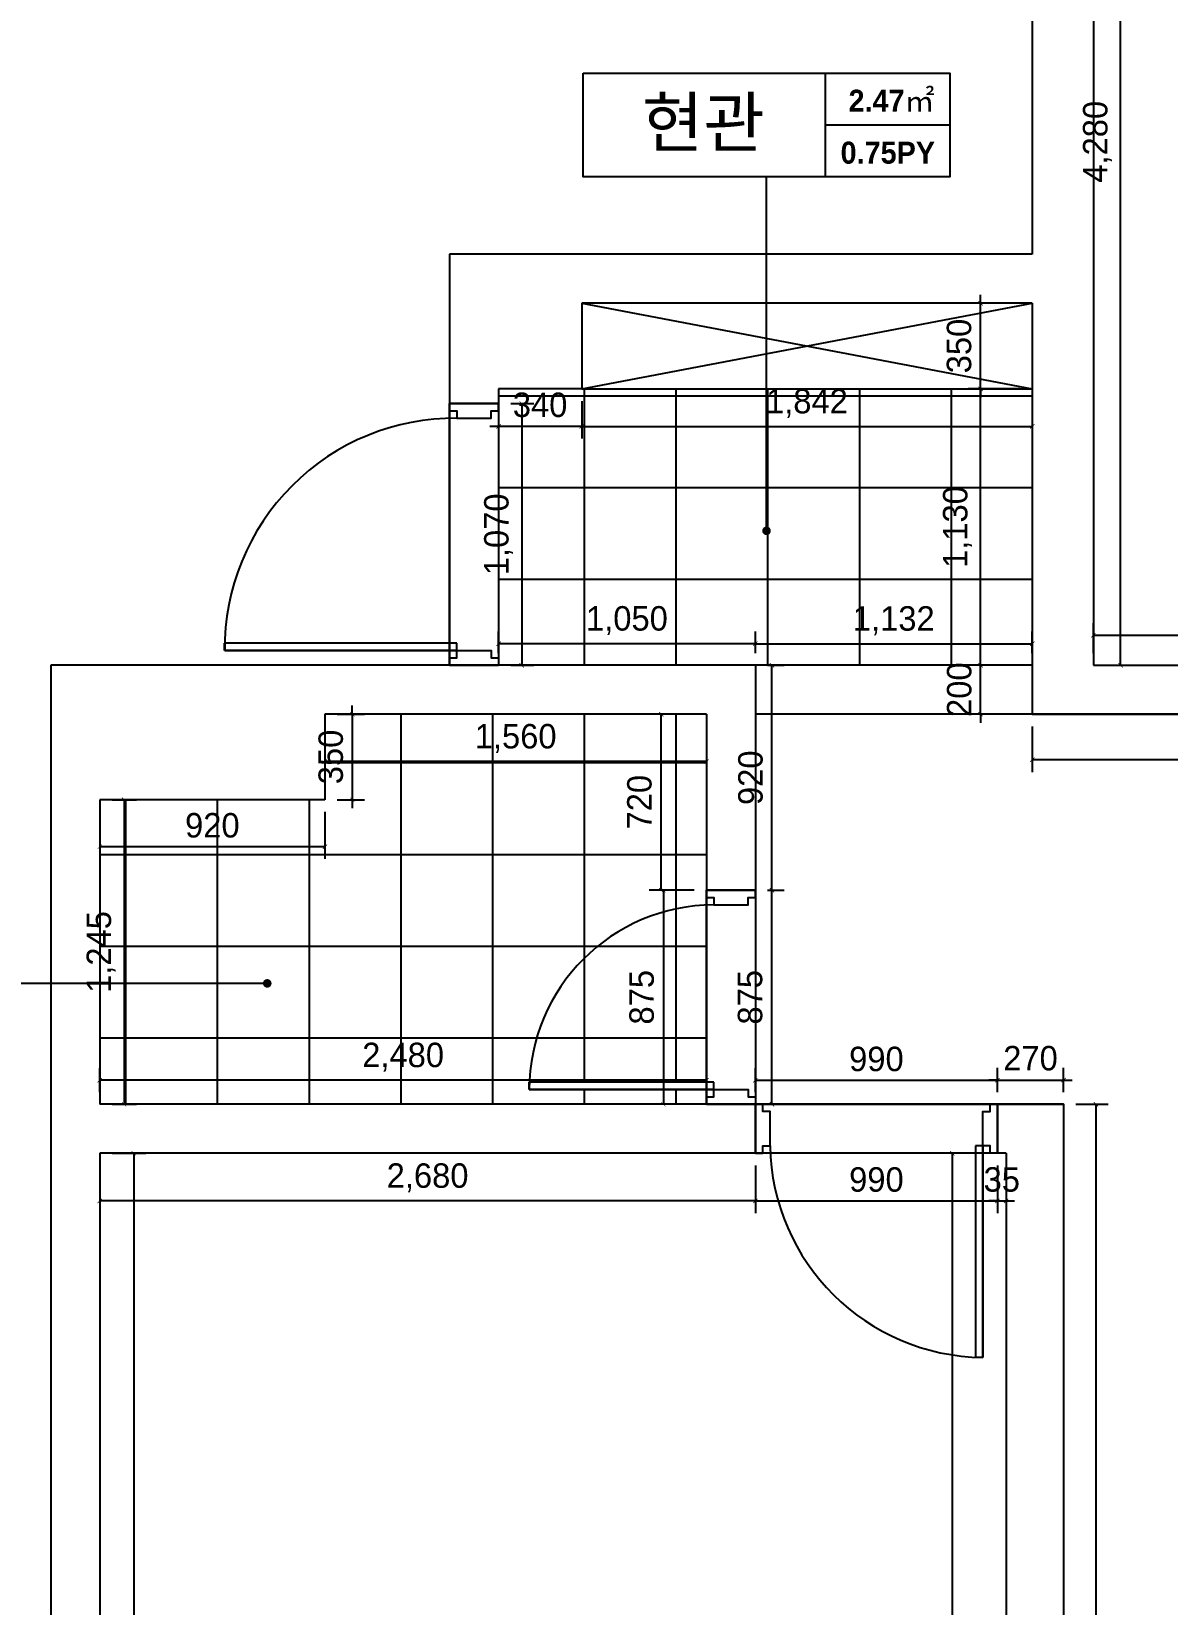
# Model space of a CAD drawing. Header units: inches. Extents: x 4138 to 127072, y -26315 to 43858.
# Drawn here: x 34742 to 39387, y 30623 to 37054 of the extents above; entities that cross this region are included whole.
import ezdxf
from ezdxf.enums import TextEntityAlignment as Align

# ---------------------------------------------------------------- set-up
doc = ezdxf.new("R2010")
doc.units = ezdxf.units.IN
doc.header["$LTSCALE"] = 50
doc.header["$MEASUREMENT"] = 0
for name, color, linetype in [('0-LINE', 7, 'Continuous'), ('02-WAL', 2, 'Continuous'), ('03-TEXT', 3, 'Continuous'), ('04-WIN', 4, 'Continuous'), ('06-FUR', 6, 'Continuous'), ('07-DIM WAL', 5, 'Continuous'), ('08-HAT', 8, 'Continuous'), ('253', 253, 'Continuous'), ('도면층2', 2, 'Continuous'), ('도면층4', 4, 'Continuous'), ('도면층5', 5, 'Continuous')]:
    doc.layers.add(name, color=color, linetype=linetype)
doc.styles.add('넥슨고딕', font='')
doc.styles.add('마감재', font='stylu.ttf')
doc.styles.add('코레일둥고', font='Korail_Round_Gothic_Medium.ttf')
doc.styles.get('넥슨고딕').set_extended_font_data('NEXON Lv1 Gothic Bold', bold=True)
doc.dimstyles.new('벽치수 Copy of DIM-50', dxfattribs={"dimscale": 50, "dimtxt": 2, "dimasz": 0.7, "dimexe": 1, "dimexo": 1, "dimgap": 0.7, "dimtad": 1, "dimdec": 0, "dimzin": 1, "dimdsep": 46, "dimlunit": 6, "dimtxsty": '마감재', "dimblk": 'ARCHTICK', "dimcen": -0.09, "dimclrd": 256, "dimclre": 256, "dimclrt": 3, "dimadec": 0, "dimazin": 0, "dimtfac": 1, "dimtdec": 0, "dimtix": 1, "dimtmove": 2, "dimatfit": 0, "dimldrblk": 'ARCHTICK', "dimfxl": 1, "dimtolj": 1, "dimtzin": 0, "dimarcsym": 0})
pattern_1 = [(270, (35878.4, 82064.54), (375, -7e-14), []), (360, (35878.4, 82064.54), (9e-14, 375), [])]

# ---------------------------------------------------------------- blocks, each defined once
blk = doc.blocks.new('_ARCHTICK')
at = {"color": 0, "linetype": 'ByBlock', "const_width": 0.075}
blk.add_lwpolyline([(-0.25, -0.25), (0.25, 0.25)], dxfattribs=at)
blk = doc.blocks.new('*D82')
at = {"layer": '07-DIM WAL', "lineweight": -2, "transparency": 16777216}
for p, q in [((39083.9, 34513), (39083.9, 34635)), ((40553.9, 34513), (40553.9, 34635)), ((40553.9, 34585), (39083.9, 34585))]:
    blk.add_line(p, q, dxfattribs=at)
at = {"layer": 'Defpoints', "color": 0, "transparency": 16777216}
for p in [(39083.9, 34585), (39083.9, 34463), (40553.9, 34463)]:
    blk.add_point(p, dxfattribs=at)
at = {"layer": '07-DIM WAL', "lineweight": -2, "transparency": 16777216, "xscale": 35, "yscale": 35, "zscale": 35, "rotation": 180}
blk.add_blockref('_ARCHTICK', (39083.9, 34585), dxfattribs=at)
at = {"layer": '07-DIM WAL', "lineweight": -2, "transparency": 16777216, "xscale": 35, "yscale": 35, "zscale": 35}
blk.add_blockref('_ARCHTICK', (40553.9, 34585), dxfattribs=at)
at = {"layer": '07-DIM WAL', "color": 3, "transparency": 16777216, "insert": (39818.9, 34679.3), "char_height": 100, "attachment_point": 5, "style": '마감재'}
blk.add_mtext('\\A1;1,470', dxfattribs=at)
blk = doc.blocks.new('*D83')
at = {"layer": '07-DIM WAL', "lineweight": -2, "transparency": 16777216}
for p, q in [((39133.9, 38743), (39245, 38743)), ((39195, 34463), (39195, 38743)), ((39133.9, 34463), (39245, 34463))]:
    blk.add_line(p, q, dxfattribs=at)
at = {"layer": 'Defpoints', "color": 0, "transparency": 16777216}
for p in [(39083.9, 38743), (39195, 38743), (39083.9, 34463)]:
    blk.add_point(p, dxfattribs=at)
at = {"layer": '07-DIM WAL', "lineweight": -2, "transparency": 16777216, "xscale": 35, "yscale": 35, "zscale": 35}
for p, rotation in [((39195, 38743), 90), ((39195, 34463), 270)]:
    blk.add_blockref('_ARCHTICK', p, dxfattribs=dict(at, rotation=rotation))
at = {"layer": '07-DIM WAL', "color": 3, "transparency": 16777216, "insert": (39100.7, 36603), "char_height": 100, "attachment_point": 5, "rotation": 90, "style": '마감재'}
blk.add_mtext('\\A1;4,280', dxfattribs=at)
blk = doc.blocks.new('*D85')
at = {"layer": '07-DIM WAL', "lineweight": -2, "transparency": 16777216}
for p, q in [((38833.9, 34213), (38833.9, 34026.3)), ((40553.9, 34213), (40553.9, 34026.3)), ((40553.9, 34076.3), (38833.9, 34076.3))]:
    blk.add_line(p, q, dxfattribs=at)
at = {"layer": 'Defpoints', "color": 0, "transparency": 16777216}
for p in [(38833.9, 34263), (40553.9, 34263), (38833.9, 34076.3)]:
    blk.add_point(p, dxfattribs=at)
at = {"layer": '07-DIM WAL', "lineweight": -2, "transparency": 16777216, "xscale": 35, "yscale": 35, "zscale": 35, "rotation": 180}
blk.add_blockref('_ARCHTICK', (38833.9, 34076.3), dxfattribs=at)
at = {"layer": '07-DIM WAL', "lineweight": -2, "transparency": 16777216, "xscale": 35, "yscale": 35, "zscale": 35}
blk.add_blockref('_ARCHTICK', (40553.9, 34076.3), dxfattribs=at)
at = {"layer": '07-DIM WAL', "color": 3, "transparency": 16777216, "insert": (39693.9, 34170.7), "char_height": 100, "attachment_point": 5, "style": '마감재'}
blk.add_mtext('\\A1;1,720', dxfattribs=at)
blk = doc.blocks.new('*D86')
at = {"layer": '07-DIM WAL', "lineweight": -2, "transparency": 16777216}
for p, q in [((38783.9, 35593), (38572.7, 35593)), ((38622.7, 34463), (38622.7, 35593)), ((38783.9, 34463), (38572.7, 34463))]:
    blk.add_line(p, q, dxfattribs=at)
at = {"layer": 'Defpoints', "color": 0, "transparency": 16777216}
for p in [(38622.7, 35593), (38833.9, 35593), (38833.9, 34463)]:
    blk.add_point(p, dxfattribs=at)
at = {"layer": '07-DIM WAL', "lineweight": -2, "transparency": 16777216, "xscale": 35, "yscale": 35, "zscale": 35}
for p, rotation in [((38622.7, 35593), 90), ((38622.7, 34463), 270)]:
    blk.add_blockref('_ARCHTICK', p, dxfattribs=dict(at, rotation=rotation))
at = {"layer": '07-DIM WAL', "color": 3, "transparency": 16777216, "insert": (38528.3, 35028), "char_height": 100, "attachment_point": 5, "rotation": 90, "style": '마감재'}
blk.add_mtext('\\A1;1,130', dxfattribs=at)
blk = doc.blocks.new('*D87')
at = {"layer": '07-DIM WAL', "lineweight": -2, "transparency": 16777216}
for p, q in [((38622.7, 34463), (38622.7, 34498)), ((38783.9, 34463), (38572.7, 34463)), ((38622.7, 34263), (38622.7, 34463)), ((38783.9, 34263), (38572.7, 34263)), ((38622.7, 34263), (38622.7, 34228))]:
    blk.add_line(p, q, dxfattribs=at)
at = {"layer": 'Defpoints', "color": 0, "transparency": 16777216}
for p in [(38622.7, 34463), (38833.9, 34463), (38833.9, 34263)]:
    blk.add_point(p, dxfattribs=at)
at = {"layer": '07-DIM WAL', "lineweight": -2, "transparency": 16777216, "xscale": 35, "yscale": 35, "zscale": 35}
for p, rotation in [((38622.7, 34463), 270), ((38622.7, 34263), 90)]:
    blk.add_blockref('_ARCHTICK', p, dxfattribs=dict(at, rotation=rotation))
at = {"layer": '07-DIM WAL', "color": 3, "transparency": 16777216, "insert": (38535.9, 34363), "char_height": 100, "attachment_point": 5, "rotation": 90, "style": '마감재'}
blk.add_mtext('\\A1;200', dxfattribs=at)
blk = doc.blocks.new('*D88')
at = {"layer": '07-DIM WAL', "lineweight": -2, "transparency": 16777216}
for p, q in [((38622.7, 35943), (38622.7, 35978)), ((38783.9, 35943), (38572.7, 35943)), ((38622.7, 35593), (38622.7, 35943)), ((38783.9, 35593), (38572.7, 35593)), ((38622.7, 35593), (38622.7, 35558))]:
    blk.add_line(p, q, dxfattribs=at)
at = {"layer": 'Defpoints', "color": 0, "transparency": 16777216}
for p in [(38622.7, 35943), (38833.9, 35943), (38833.9, 35593)]:
    blk.add_point(p, dxfattribs=at)
at = {"layer": '07-DIM WAL', "lineweight": -2, "transparency": 16777216, "xscale": 35, "yscale": 35, "zscale": 35}
for p, rotation in [((38622.7, 35943), 270), ((38622.7, 35593), 90)]:
    blk.add_blockref('_ARCHTICK', p, dxfattribs=dict(at, rotation=rotation))
at = {"layer": '07-DIM WAL', "color": 3, "transparency": 16777216, "insert": (38535.2, 35768), "char_height": 100, "attachment_point": 5, "rotation": 90, "style": '마감재'}
blk.add_mtext('\\A1;350', dxfattribs=at)
blk = doc.blocks.new('*D89')
at = {"layer": '07-DIM WAL', "lineweight": -2, "transparency": 16777216}
for p, q in [((36991.9, 35543), (36991.9, 35389.5)), ((38833.9, 35543), (38833.9, 35389.5)), ((36991.9, 35439.5), (38833.9, 35439.5))]:
    blk.add_line(p, q, dxfattribs=at)
at = {"layer": 'Defpoints', "color": 0, "transparency": 16777216}
for p in [(36991.9, 35593), (38833.9, 35593), (38833.9, 35439.5)]:
    blk.add_point(p, dxfattribs=at)
at = {"layer": '07-DIM WAL', "lineweight": -2, "transparency": 16777216, "xscale": 35, "yscale": 35, "zscale": 35, "rotation": 180}
blk.add_blockref('_ARCHTICK', (36991.9, 35439.5), dxfattribs=at)
at = {"layer": '07-DIM WAL', "lineweight": -2, "transparency": 16777216, "xscale": 35, "yscale": 35, "zscale": 35}
blk.add_blockref('_ARCHTICK', (38833.9, 35439.5), dxfattribs=at)
at = {"layer": '07-DIM WAL', "color": 3, "transparency": 16777216, "insert": (37912.9, 35533.5), "char_height": 100, "attachment_point": 5, "style": '마감재'}
blk.add_mtext('\\A1;1,842', dxfattribs=at)
blk = doc.blocks.new('*D90')
at = {"layer": '07-DIM WAL', "lineweight": -2, "transparency": 16777216}
for p, q in [((36651.9, 35543), (36651.9, 35389.5)), ((36991.9, 35543), (36991.9, 35389.5)), ((36651.9, 35439.5), (36616.9, 35439.5)), ((36991.9, 35439.5), (36651.9, 35439.5)), ((36991.9, 35439.5), (37026.9, 35439.5))]:
    blk.add_line(p, q, dxfattribs=at)
at = {"layer": 'Defpoints', "color": 0, "transparency": 16777216}
for p in [(36651.9, 35593), (36991.9, 35593), (36651.9, 35439.5)]:
    blk.add_point(p, dxfattribs=at)
at = {"layer": '07-DIM WAL', "lineweight": -2, "transparency": 16777216, "xscale": 35, "yscale": 35, "zscale": 35}
blk.add_blockref('_ARCHTICK', (36651.9, 35439.5), dxfattribs=at)
at = {"layer": '07-DIM WAL', "lineweight": -2, "transparency": 16777216, "xscale": 35, "yscale": 35, "zscale": 35, "rotation": 180}
blk.add_blockref('_ARCHTICK', (36991.9, 35439.5), dxfattribs=at)
at = {"layer": '07-DIM WAL', "color": 3, "transparency": 16777216, "insert": (36821.9, 35527.1), "char_height": 100, "attachment_point": 5, "style": '마감재'}
blk.add_mtext('\\A1;340', dxfattribs=at)
blk = doc.blocks.new('*D91')
at = {"layer": '07-DIM WAL', "lineweight": -2, "transparency": 16777216}
for p, q in [((36651.9, 34513), (36651.9, 34601)), ((37701.9, 34551), (36651.9, 34551)), ((37701.9, 34513), (37701.9, 34601))]:
    blk.add_line(p, q, dxfattribs=at)
at = {"layer": 'Defpoints', "color": 0, "transparency": 16777216}
for p in [(36651.9, 34551), (36651.9, 34463), (37701.9, 34463)]:
    blk.add_point(p, dxfattribs=at)
at = {"layer": '07-DIM WAL', "lineweight": -2, "transparency": 16777216, "xscale": 35, "yscale": 35, "zscale": 35, "rotation": 180}
blk.add_blockref('_ARCHTICK', (36651.9, 34551), dxfattribs=at)
at = {"layer": '07-DIM WAL', "lineweight": -2, "transparency": 16777216, "xscale": 35, "yscale": 35, "zscale": 35}
blk.add_blockref('_ARCHTICK', (37701.9, 34551), dxfattribs=at)
at = {"layer": '07-DIM WAL', "color": 3, "transparency": 16777216, "insert": (37176.9, 34645.3), "char_height": 100, "attachment_point": 5, "style": '마감재'}
blk.add_mtext('\\A1;1,050', dxfattribs=at)
blk = doc.blocks.new('*D92')
at = {"layer": '07-DIM WAL', "lineweight": -2, "transparency": 16777216}
for p, q in [((37701.9, 34513), (37701.9, 34601)), ((37701.9, 34551), (38833.9, 34551)), ((38833.9, 34513), (38833.9, 34601))]:
    blk.add_line(p, q, dxfattribs=at)
at = {"layer": 'Defpoints', "color": 0, "transparency": 16777216}
for p in [(38833.9, 34551), (37701.9, 34463), (38833.9, 34463)]:
    blk.add_point(p, dxfattribs=at)
at = {"layer": '07-DIM WAL', "lineweight": -2, "transparency": 16777216, "xscale": 35, "yscale": 35, "zscale": 35, "rotation": 180}
blk.add_blockref('_ARCHTICK', (37701.9, 34551), dxfattribs=at)
at = {"layer": '07-DIM WAL', "lineweight": -2, "transparency": 16777216, "xscale": 35, "yscale": 35, "zscale": 35}
blk.add_blockref('_ARCHTICK', (38833.9, 34551), dxfattribs=at)
at = {"layer": '07-DIM WAL', "color": 3, "transparency": 16777216, "insert": (38267.9, 34645), "char_height": 100, "attachment_point": 5, "style": '마감재'}
blk.add_mtext('\\A1;1,132', dxfattribs=at)
blk = doc.blocks.new('*D93')
at = {"layer": '07-DIM WAL', "lineweight": -2, "transparency": 16777216}
for p, q in [((38691.9, 32718), (38691.9, 32816.8)), ((38961.9, 32718), (38961.9, 32816.8)), ((38691.9, 32766.8), (38656.9, 32766.8)), ((38691.9, 32766.8), (38961.9, 32766.8)), ((38961.9, 32766.8), (38996.9, 32766.8))]:
    blk.add_line(p, q, dxfattribs=at)
at = {"layer": 'Defpoints', "color": 0, "transparency": 16777216}
for p in [(38961.9, 32766.8), (38691.9, 32668), (38961.9, 32668)]:
    blk.add_point(p, dxfattribs=at)
at = {"layer": '07-DIM WAL', "lineweight": -2, "transparency": 16777216, "xscale": 35, "yscale": 35, "zscale": 35}
blk.add_blockref('_ARCHTICK', (38691.9, 32766.8), dxfattribs=at)
at = {"layer": '07-DIM WAL', "lineweight": -2, "transparency": 16777216, "xscale": 35, "yscale": 35, "zscale": 35, "rotation": 180}
blk.add_blockref('_ARCHTICK', (38961.9, 32766.8), dxfattribs=at)
at = {"layer": '07-DIM WAL', "color": 3, "transparency": 16777216, "insert": (38826.9, 32855.8), "char_height": 100, "attachment_point": 5, "style": '마감재'}
blk.add_mtext('\\A1;270', dxfattribs=at)
blk = doc.blocks.new('*D94')
at = {"layer": '07-DIM WAL', "lineweight": -2, "transparency": 16777216}
for p, q in [((37701.9, 32718), (37701.9, 32815.7)), ((38691.9, 32718), (38691.9, 32815.7)), ((38691.9, 32765.7), (37701.9, 32765.7))]:
    blk.add_line(p, q, dxfattribs=at)
at = {"layer": 'Defpoints', "color": 0, "transparency": 16777216}
for p in [(37701.9, 32765.7), (37701.9, 32668), (38691.9, 32668)]:
    blk.add_point(p, dxfattribs=at)
at = {"layer": '07-DIM WAL', "lineweight": -2, "transparency": 16777216, "xscale": 35, "yscale": 35, "zscale": 35, "rotation": 180}
blk.add_blockref('_ARCHTICK', (37701.9, 32765.7), dxfattribs=at)
at = {"layer": '07-DIM WAL', "lineweight": -2, "transparency": 16777216, "xscale": 35, "yscale": 35, "zscale": 35}
blk.add_blockref('_ARCHTICK', (38691.9, 32765.7), dxfattribs=at)
at = {"layer": '07-DIM WAL', "color": 3, "transparency": 16777216, "insert": (38196.9, 32852.7), "char_height": 100, "attachment_point": 5, "style": '마감재'}
blk.add_mtext('\\A1;990', dxfattribs=at)
blk = doc.blocks.new('*D95')
at = {"layer": '07-DIM WAL', "lineweight": -2, "transparency": 16777216}
for p, q in [((37751.9, 33543), (37819.5, 33543)), ((37769.5, 32668), (37769.5, 33543)), ((37751.9, 32668), (37819.5, 32668))]:
    blk.add_line(p, q, dxfattribs=at)
at = {"layer": 'Defpoints', "color": 0, "transparency": 16777216}
for p in [(37701.9, 33543), (37769.5, 33543), (37701.9, 32668)]:
    blk.add_point(p, dxfattribs=at)
at = {"layer": '07-DIM WAL', "lineweight": -2, "transparency": 16777216, "xscale": 35, "yscale": 35, "zscale": 35}
for p, rotation in [((37769.5, 33543), 90), ((37769.5, 32668), 270)]:
    blk.add_blockref('_ARCHTICK', p, dxfattribs=dict(at, rotation=rotation))
at = {"layer": '07-DIM WAL', "color": 3, "transparency": 16777216, "insert": (37680.9, 33105.5), "char_height": 100, "attachment_point": 5, "rotation": 90, "style": '마감재'}
blk.add_mtext('\\A1;875', dxfattribs=at)
blk = doc.blocks.new('*D96')
at = {"layer": '07-DIM WAL', "lineweight": -2, "transparency": 16777216}
for p, q in [((37751.9, 34463), (37819.5, 34463)), ((37769.5, 33543), (37769.5, 34463)), ((37751.9, 33543), (37819.5, 33543))]:
    blk.add_line(p, q, dxfattribs=at)
at = {"layer": 'Defpoints', "color": 0, "transparency": 16777216}
for p in [(37701.9, 34463), (37769.5, 34463), (37701.9, 33543)]:
    blk.add_point(p, dxfattribs=at)
at = {"layer": '07-DIM WAL', "lineweight": -2, "transparency": 16777216, "xscale": 35, "yscale": 35, "zscale": 35}
for p, rotation in [((37769.5, 34463), 90), ((37769.5, 33543), 270)]:
    blk.add_blockref('_ARCHTICK', p, dxfattribs=dict(at, rotation=rotation))
at = {"layer": '07-DIM WAL', "color": 3, "transparency": 16777216, "insert": (37682.5, 34003), "char_height": 100, "attachment_point": 5, "rotation": 90, "style": '마감재'}
blk.add_mtext('\\A1;920', dxfattribs=at)
blk = doc.blocks.new('*D97')
at = {"layer": '07-DIM WAL', "lineweight": -2, "transparency": 16777216}
for p, q in [((37451.9, 34263), (37267.3, 34263)), ((37317.3, 33543), (37317.3, 34263)), ((37451.9, 33543), (37267.3, 33543))]:
    blk.add_line(p, q, dxfattribs=at)
at = {"layer": 'Defpoints', "color": 0, "transparency": 16777216}
for p in [(37317.3, 34263), (37501.9, 34263), (37501.9, 33543)]:
    blk.add_point(p, dxfattribs=at)
at = {"layer": '07-DIM WAL', "lineweight": -2, "transparency": 16777216, "xscale": 35, "yscale": 35, "zscale": 35}
for p, rotation in [((37317.3, 34263), 90), ((37317.3, 33543), 270)]:
    blk.add_blockref('_ARCHTICK', p, dxfattribs=dict(at, rotation=rotation))
at = {"layer": '07-DIM WAL', "color": 3, "transparency": 16777216, "insert": (37228.4, 33903), "char_height": 100, "attachment_point": 5, "rotation": 90, "style": '마감재'}
blk.add_mtext('\\A1;720', dxfattribs=at)
blk = doc.blocks.new('*D98')
at = {"layer": '07-DIM WAL', "lineweight": -2, "transparency": 16777216}
for p, q in [((37451.9, 33543), (37276.1, 33543)), ((37326.1, 33543), (37326.1, 32668)), ((37451.9, 32668), (37276.1, 32668))]:
    blk.add_line(p, q, dxfattribs=at)
at = {"layer": 'Defpoints', "color": 0, "transparency": 16777216}
for p in [(37501.9, 33543), (37326.1, 32668), (37501.9, 32668)]:
    blk.add_point(p, dxfattribs=at)
at = {"layer": '07-DIM WAL', "lineweight": -2, "transparency": 16777216, "xscale": 35, "yscale": 35, "zscale": 35}
for p, rotation in [((37326.1, 33543), 90), ((37326.1, 32668), 270)]:
    blk.add_blockref('_ARCHTICK', p, dxfattribs=dict(at, rotation=rotation))
at = {"layer": '07-DIM WAL', "color": 3, "transparency": 16777216, "insert": (37237.5, 33105.5), "char_height": 100, "attachment_point": 5, "rotation": 90, "style": '마감재'}
blk.add_mtext('\\A1;875', dxfattribs=at)
blk = doc.blocks.new('*D99')
at = {"layer": '07-DIM WAL', "lineweight": -2, "transparency": 16777216}
for p, q in [((35941.9, 34213), (35941.9, 34019.1)), ((37501.9, 34213), (37501.9, 34019.1)), ((37501.9, 34069.1), (35941.9, 34069.1))]:
    blk.add_line(p, q, dxfattribs=at)
at = {"layer": 'Defpoints', "color": 0, "transparency": 16777216}
for p in [(35941.9, 34263), (37501.9, 34263), (35941.9, 34069.1)]:
    blk.add_point(p, dxfattribs=at)
at = {"layer": '07-DIM WAL', "lineweight": -2, "transparency": 16777216, "xscale": 35, "yscale": 35, "zscale": 35, "rotation": 180}
blk.add_blockref('_ARCHTICK', (35941.9, 34069.1), dxfattribs=at)
at = {"layer": '07-DIM WAL', "lineweight": -2, "transparency": 16777216, "xscale": 35, "yscale": 35, "zscale": 35}
blk.add_blockref('_ARCHTICK', (37501.9, 34069.1), dxfattribs=at)
at = {"layer": '07-DIM WAL', "color": 3, "transparency": 16777216, "insert": (36721.9, 34163.5), "char_height": 100, "attachment_point": 5, "style": '마감재'}
blk.add_mtext('\\A1;1,560', dxfattribs=at)
blk = doc.blocks.new('*D100')
at = {"layer": '07-DIM WAL', "lineweight": -2, "transparency": 16777216}
for p, q in [((36054.1, 34263), (36054.1, 34298)), ((35991.9, 34263), (36104.1, 34263)), ((36054.1, 34263), (36054.1, 33913)), ((35991.9, 33913), (36104.1, 33913)), ((36054.1, 33913), (36054.1, 33878))]:
    blk.add_line(p, q, dxfattribs=at)
at = {"layer": 'Defpoints', "color": 0, "transparency": 16777216}
for p in [(35941.9, 34263), (35941.9, 33913), (36054.1, 33913)]:
    blk.add_point(p, dxfattribs=at)
at = {"layer": '07-DIM WAL', "lineweight": -2, "transparency": 16777216, "xscale": 35, "yscale": 35, "zscale": 35}
for p, rotation in [((36054.1, 34263), 270), ((36054.1, 33913), 90)]:
    blk.add_blockref('_ARCHTICK', p, dxfattribs=dict(at, rotation=rotation))
at = {"layer": '07-DIM WAL', "color": 3, "transparency": 16777216, "insert": (35966.5, 34088), "char_height": 100, "attachment_point": 5, "rotation": 90, "style": '마감재'}
blk.add_mtext('\\A1;350', dxfattribs=at)
blk = doc.blocks.new('*D101')
at = {"layer": '07-DIM WAL', "lineweight": -2, "transparency": 16777216}
for p, q in [((35021.9, 33863), (35021.9, 33671)), ((35941.9, 33863), (35941.9, 33671)), ((35941.9, 33721), (35021.9, 33721))]:
    blk.add_line(p, q, dxfattribs=at)
at = {"layer": 'Defpoints', "color": 0, "transparency": 16777216}
for p in [(35021.9, 33913), (35941.9, 33913), (35021.9, 33721)]:
    blk.add_point(p, dxfattribs=at)
at = {"layer": '07-DIM WAL', "lineweight": -2, "transparency": 16777216, "xscale": 35, "yscale": 35, "zscale": 35, "rotation": 180}
blk.add_blockref('_ARCHTICK', (35021.9, 33721), dxfattribs=at)
at = {"layer": '07-DIM WAL', "lineweight": -2, "transparency": 16777216, "xscale": 35, "yscale": 35, "zscale": 35}
blk.add_blockref('_ARCHTICK', (35941.9, 33721), dxfattribs=at)
at = {"layer": '07-DIM WAL', "color": 3, "transparency": 16777216, "insert": (35481.9, 33808), "char_height": 100, "attachment_point": 5, "style": '마감재'}
blk.add_mtext('\\A1;920', dxfattribs=at)
blk = doc.blocks.new('*D102')
at = {"layer": '07-DIM WAL', "lineweight": -2, "transparency": 16777216}
for p, q in [((35071.9, 33913), (35171.2, 33913)), ((35121.2, 33913), (35121.2, 32668)), ((35071.9, 32668), (35171.2, 32668))]:
    blk.add_line(p, q, dxfattribs=at)
at = {"layer": 'Defpoints', "color": 0, "transparency": 16777216}
for p in [(35021.9, 33913), (35021.9, 32668), (35121.2, 32668)]:
    blk.add_point(p, dxfattribs=at)
at = {"layer": '07-DIM WAL', "lineweight": -2, "transparency": 16777216, "xscale": 35, "yscale": 35, "zscale": 35}
for p, rotation in [((35121.2, 33913), 90), ((35121.2, 32668), 270)]:
    blk.add_blockref('_ARCHTICK', p, dxfattribs=dict(at, rotation=rotation))
at = {"layer": '07-DIM WAL', "color": 3, "transparency": 16777216, "insert": (35027.2, 33290.5), "char_height": 100, "attachment_point": 5, "rotation": 90, "style": '마감재'}
blk.add_mtext('\\A1;1,245', dxfattribs=at)
blk = doc.blocks.new('*D103')
at = {"layer": '07-DIM WAL', "lineweight": -2, "transparency": 16777216}
for p, q in [((35021.9, 32718), (35021.9, 32816.1)), ((37501.9, 32718), (37501.9, 32816.1)), ((37501.9, 32766.1), (35021.9, 32766.1))]:
    blk.add_line(p, q, dxfattribs=at)
at = {"layer": 'Defpoints', "color": 0, "transparency": 16777216}
for p in [(35021.9, 32766.1), (35021.9, 32668), (37501.9, 32668)]:
    blk.add_point(p, dxfattribs=at)
at = {"layer": '07-DIM WAL', "lineweight": -2, "transparency": 16777216, "xscale": 35, "yscale": 35, "zscale": 35, "rotation": 180}
blk.add_blockref('_ARCHTICK', (35021.9, 32766.1), dxfattribs=at)
at = {"layer": '07-DIM WAL', "lineweight": -2, "transparency": 16777216, "xscale": 35, "yscale": 35, "zscale": 35}
blk.add_blockref('_ARCHTICK', (37501.9, 32766.1), dxfattribs=at)
at = {"layer": '07-DIM WAL', "color": 3, "transparency": 16777216, "insert": (36261.9, 32860.5), "char_height": 100, "attachment_point": 5, "style": '마감재'}
blk.add_mtext('\\A1;2,480', dxfattribs=at)
blk = doc.blocks.new('*D104')
at = {"layer": '07-DIM WAL', "lineweight": -2, "transparency": 16777216}
for p, q in [((36701.9, 35533), (36796.6, 35533)), ((36746.6, 35533), (36746.6, 34463)), ((36701.9, 34463), (36796.6, 34463))]:
    blk.add_line(p, q, dxfattribs=at)
at = {"layer": 'Defpoints', "color": 0, "transparency": 16777216}
for p in [(36651.9, 35533), (36651.9, 34463), (36746.6, 34463)]:
    blk.add_point(p, dxfattribs=at)
at = {"layer": '07-DIM WAL', "lineweight": -2, "transparency": 16777216, "xscale": 35, "yscale": 35, "zscale": 35}
for p, rotation in [((36746.6, 35533), 90), ((36746.6, 34463), 270)]:
    blk.add_blockref('_ARCHTICK', p, dxfattribs=dict(at, rotation=rotation))
at = {"layer": '07-DIM WAL', "color": 3, "transparency": 16777216, "insert": (36652.3, 34998), "char_height": 100, "attachment_point": 5, "rotation": 90, "style": '마감재'}
blk.add_mtext('\\A1;1,070', dxfattribs=at)
blk = doc.blocks.new('*D105')
at = {"layer": '07-DIM WAL', "lineweight": -2, "transparency": 16777216}
for p, q in [((35021.9, 32418), (35021.9, 32222.8)), ((37701.9, 32418), (37701.9, 32222.8)), ((37701.9, 32272.8), (35021.9, 32272.8))]:
    blk.add_line(p, q, dxfattribs=at)
at = {"layer": 'Defpoints', "color": 0, "transparency": 16777216}
for p in [(35021.9, 32468), (37701.9, 32468), (35021.9, 32272.8)]:
    blk.add_point(p, dxfattribs=at)
at = {"layer": '07-DIM WAL', "lineweight": -2, "transparency": 16777216, "xscale": 35, "yscale": 35, "zscale": 35, "rotation": 180}
blk.add_blockref('_ARCHTICK', (35021.9, 32272.8), dxfattribs=at)
at = {"layer": '07-DIM WAL', "lineweight": -2, "transparency": 16777216, "xscale": 35, "yscale": 35, "zscale": 35}
blk.add_blockref('_ARCHTICK', (37701.9, 32272.8), dxfattribs=at)
at = {"layer": '07-DIM WAL', "color": 3, "transparency": 16777216, "insert": (36361.9, 32367.2), "char_height": 100, "attachment_point": 5, "style": '마감재'}
blk.add_mtext('\\A1;2,680', dxfattribs=at)
blk = doc.blocks.new('*D106')
at = {"layer": '07-DIM WAL', "lineweight": -2, "transparency": 16777216}
for p, q in [((37701.9, 32418), (37701.9, 32222.8)), ((38691.9, 32418), (38691.9, 32222.8)), ((37701.9, 32272.8), (38691.9, 32272.8))]:
    blk.add_line(p, q, dxfattribs=at)
at = {"layer": 'Defpoints', "color": 0, "transparency": 16777216}
for p in [(37701.9, 32468), (38691.9, 32468), (38691.9, 32272.8)]:
    blk.add_point(p, dxfattribs=at)
at = {"layer": '07-DIM WAL', "lineweight": -2, "transparency": 16777216, "xscale": 35, "yscale": 35, "zscale": 35, "rotation": 180}
blk.add_blockref('_ARCHTICK', (37701.9, 32272.8), dxfattribs=at)
at = {"layer": '07-DIM WAL', "lineweight": -2, "transparency": 16777216, "xscale": 35, "yscale": 35, "zscale": 35}
blk.add_blockref('_ARCHTICK', (38691.9, 32272.8), dxfattribs=at)
at = {"layer": '07-DIM WAL', "color": 3, "transparency": 16777216, "insert": (38196.9, 32359.8), "char_height": 100, "attachment_point": 5, "style": '마감재'}
blk.add_mtext('\\A1;990', dxfattribs=at)
blk = doc.blocks.new('*D107')
at = {"layer": '07-DIM WAL', "lineweight": -2, "transparency": 16777216}
for p, q in [((38691.9, 32418), (38691.9, 32222.8)), ((38726.9, 32418), (38726.9, 32222.8)), ((38691.9, 32272.8), (38656.9, 32272.8)), ((38691.9, 32272.8), (38726.9, 32272.8)), ((38726.9, 32272.8), (38761.9, 32272.8))]:
    blk.add_line(p, q, dxfattribs=at)
at = {"layer": 'Defpoints', "color": 0, "transparency": 16777216}
for p in [(38691.9, 32468), (38726.9, 32468), (38726.9, 32272.8)]:
    blk.add_point(p, dxfattribs=at)
at = {"layer": '07-DIM WAL', "lineweight": -2, "transparency": 16777216, "xscale": 35, "yscale": 35, "zscale": 35}
blk.add_blockref('_ARCHTICK', (38691.9, 32272.8), dxfattribs=at)
at = {"layer": '07-DIM WAL', "lineweight": -2, "transparency": 16777216, "xscale": 35, "yscale": 35, "zscale": 35, "rotation": 180}
blk.add_blockref('_ARCHTICK', (38726.9, 32272.8), dxfattribs=at)
at = {"layer": '07-DIM WAL', "color": 3, "transparency": 16777216, "insert": (38709.4, 32360), "char_height": 100, "attachment_point": 5, "style": '마감재'}
blk.add_mtext('\\A1;35', dxfattribs=at)
blk = doc.blocks.new('*D108')
at = {"layer": '07-DIM WAL', "lineweight": -2, "transparency": 16777216}
for p, q in [((38676.9, 32468), (38457.1, 32468)), ((38507.1, 32468), (38507.1, 27828)), ((38676.9, 27828), (38457.1, 27828))]:
    blk.add_line(p, q, dxfattribs=at)
at = {"layer": 'Defpoints', "color": 0, "transparency": 16777216}
for p in [(38726.9, 32468), (38507.1, 27828), (38726.9, 27828)]:
    blk.add_point(p, dxfattribs=at)
at = {"layer": '07-DIM WAL', "lineweight": -2, "transparency": 16777216, "xscale": 35, "yscale": 35, "zscale": 35}
for p, rotation in [((38507.1, 32468), 90), ((38507.1, 27828), 270)]:
    blk.add_blockref('_ARCHTICK', p, dxfattribs=dict(at, rotation=rotation))
at = {"layer": '07-DIM WAL', "color": 3, "transparency": 16777216, "insert": (38412.7, 30148), "char_height": 100, "attachment_point": 5, "rotation": 90, "style": '마감재'}
blk.add_mtext('\\A1;4,640', dxfattribs=at)
blk = doc.blocks.new('*D111')
at = {"layer": '07-DIM WAL', "lineweight": -2, "transparency": 16777216}
for p, q in [((35071.9, 32468), (35210.5, 32468)), ((35160.5, 32468), (35160.5, 27828)), ((35071.9, 27828), (35210.5, 27828))]:
    blk.add_line(p, q, dxfattribs=at)
at = {"layer": 'Defpoints', "color": 0, "transparency": 16777216}
for p in [(35021.9, 32468), (35021.9, 27828), (35160.5, 27828)]:
    blk.add_point(p, dxfattribs=at)
at = {"layer": '07-DIM WAL', "lineweight": -2, "transparency": 16777216, "xscale": 35, "yscale": 35, "zscale": 35}
for p, rotation in [((35160.5, 32468), 90), ((35160.5, 27828), 270)]:
    blk.add_blockref('_ARCHTICK', p, dxfattribs=dict(at, rotation=rotation))
at = {"layer": '07-DIM WAL', "color": 3, "transparency": 16777216, "insert": (35066.2, 30148), "char_height": 100, "attachment_point": 5, "rotation": 90, "style": '마감재'}
blk.add_mtext('\\A1;4,640', dxfattribs=at)
blk = doc.blocks.new('*D112')
at = {"layer": '07-DIM WAL', "lineweight": -2, "transparency": 16777216}
for p, q in [((39011.9, 32668), (39144.1, 32668)), ((39094.1, 32668), (39094.1, 27245)), ((39011.9, 27245), (39144.1, 27245))]:
    blk.add_line(p, q, dxfattribs=at)
at = {"layer": 'Defpoints', "color": 0, "transparency": 16777216}
for p in [(38961.9, 32668), (38961.9, 27245), (39094.1, 27245)]:
    blk.add_point(p, dxfattribs=at)
at = {"layer": '07-DIM WAL', "lineweight": -2, "transparency": 16777216, "xscale": 35, "yscale": 35, "zscale": 35}
for p, rotation in [((39094.1, 32668), 90), ((39094.1, 27245), 270)]:
    blk.add_blockref('_ARCHTICK', p, dxfattribs=dict(at, rotation=rotation))
at = {"layer": '07-DIM WAL', "color": 3, "transparency": 16777216, "insert": (39000.1, 29956.5), "char_height": 100, "attachment_point": 5, "rotation": 90, "style": '마감재'}
blk.add_mtext('\\A1;5,423', dxfattribs=at)

msp = doc.modelspace()

# ---------------------------------------------------------------- hatches: boundary and pattern name
at = {"layer": '08-HAT'}
h = msp.add_hatch(dxfattribs=at)
h.set_pattern_fill('NET', color=256, scale=3000, angle=-90)
h.set_pattern_definition(pattern_1)
h.paths.add_polyline_path([(36991.9, 35593), (36651.9, 35593), (36651.9, 34463), (37701.9, 34463), (38833.9, 34463), (38833.9, 35593)])
h = msp.add_hatch(dxfattribs=at)
h.set_pattern_fill('NET', color=256, scale=3000, angle=-90)
h.set_pattern_definition(pattern_1)
h.paths.add_polyline_path([(35941.9, 33913), (35021.9, 33913), (35021.9, 32668), (37501.9, 32668), (37501.9, 32728), (36777.4, 32728), (36776.9, 32728), (36776.9, 32758), (36778.1, 32758, -0.389945), (37501.9, 33482.3), (37501.9, 33543), (37501.9, 34263), (35941.9, 34263)])
h.paths.add_polyline_path([(36778.1, 32758), (37501.9, 32758), (37501.9, 33482.3, 0.389945)], flags=17)

# ---------------------------------------------------------------- linework, layer by layer
at = {"layer": '0-LINE'}
msp.add_line((38833.9, 34463), (37701.9, 34463), dxfattribs=at)
at = {"layer": '02-WAL'}
for p, q in [((38833.9, 38943), (38833.9, 36143)), ((39083.9, 38743), (39083.9, 34463)), ((36451.9, 36143), (36451.9, 34463)), ((38833.9, 36143), (36451.9, 36143)), ((36991.9, 35943), (36991.9, 35593)), ((38833.9, 35943), (36991.9, 35943)), ((38833.9, 35943), (38833.9, 34263)), ((36651.9, 35593), (36651.9, 34463)), ((36991.9, 35593), (36651.9, 35593)), ((36651.9, 35533), (36451.9, 35533)), ((34821.9, 34463), (34821.9, 27628)), ((37701.9, 34463), (34821.9, 34463)), ((37701.9, 34463), (37701.9, 32468)), ((39083.9, 34463), (41538.9, 34463)), ((35941.9, 34263), (35941.9, 33913)), ((37501.9, 34263), (35941.9, 34263)), ((37501.9, 34263), (37501.9, 32668)), ((38833.9, 34263), (41738.9, 34263)), ((35021.9, 33913), (35021.9, 32668)), ((35941.9, 33913), (35021.9, 33913)), ((37701.9, 33543), (37501.9, 33543)), ((37701.9, 32668), (35021.9, 32668)), ((38961.9, 32668), (37701.9, 32668)), ((38691.9, 32668), (38691.9, 32468)), ((38961.9, 32668), (38961.9, 27245)), ((38726.9, 32468), (35021.9, 32468)), ((35021.9, 32468), (35021.9, 27828)), ((38726.9, 32468), (38726.9, 27045))]:
    msp.add_line(p, q, dxfattribs=at)
at = {"layer": '04-WIN'}
for p, q in [((35532.4, 34523), (36481.9, 34523)), ((36777.4, 32728), (37531.9, 32728)), ((38631.9, 31633), (38631.9, 32498))]:
    msp.add_line(p, q, dxfattribs=at)
at = {"layer": '06-FUR'}
for p, q in [((36991.9, 35943), (38833.9, 35593)), ((36991.9, 35593), (38833.9, 35943)), ((36991.9, 35593), (38833.9, 35593))]:
    msp.add_line(p, q, dxfattribs=at)
at = {"layer": '07-DIM WAL'}
msp.add_lwpolyline([(45498.9, 37243), (41738.9, 37243), (41738.9, 34263), (37701.9, 34263), (37701.9, 32668), (38961.9, 32668), (38961.9, 27245), (44168.9, 27245), (44168.9, 33133), (45498.9, 33133), (45498.9, 37243)], dxfattribs=at)
at = {"layer": '253'}
for p, q in [((37988.1, 36459.5), (37988.1, 36884.1)), ((37988.1, 36671.8), (38497.7, 36671.8))]:
    msp.add_line(p, q, dxfattribs=at)
msp.add_lwpolyline([(36997.7, 36884.1), (38497.7, 36884.1), (38497.7, 36459.5), (36997.7, 36459.5)], close=True, dxfattribs=at)
at = {"layer": '도면층2'}
for p, q in [((36451.9, 35533), (36651.9, 35533)), ((36451.9, 34463), (36651.9, 34463)), ((37501.9, 33543), (37701.9, 33543)), ((37501.9, 32668), (37701.9, 32668)), ((37701.9, 32468), (37701.9, 32668)), ((38691.9, 32468), (38691.9, 32668))]:
    msp.add_line(p, q, dxfattribs=at)
at = {"layer": '도면층4'}
for p, q in [((36451.9, 34463), (36451.9, 35533)), ((36451.9, 35533), (36651.9, 35533)), ((36651.9, 35533), (36651.9, 34463)), ((35531.9, 34523), (35531.9, 34553)), ((36481.9, 34553), (35532.4, 34553)), ((36481.9, 34523), (36481.9, 34553)), ((36481.9, 34523), (35531.9, 34523)), ((36651.9, 34463), (36451.9, 34463)), ((36451.9, 34463), (36651.9, 34463)), ((37501.9, 32668), (37501.9, 33543)), ((37501.9, 33543), (37701.9, 33543)), ((37701.9, 33543), (37701.9, 32668)), ((36776.9, 32728), (36776.9, 32758)), ((37531.9, 32758), (36777.4, 32758)), ((37531.9, 32728), (37531.9, 32758)), ((37531.9, 32728), (36776.9, 32728)), ((37701.9, 32668), (37501.9, 32668)), ((37501.9, 32668), (37701.9, 32668)), ((37701.9, 32668), (38691.9, 32668)), ((37701.9, 32468), (37701.9, 32668)), ((38691.9, 32668), (38691.9, 32468)), ((38691.9, 32468), (38691.9, 32668)), ((38601.9, 32498), (38601.9, 31633)), ((38631.9, 32498), (38601.9, 32498)), ((38631.9, 32498), (38631.9, 31632.4)), ((38691.9, 32468), (37701.9, 32468)), ((38631.9, 31632.4), (38601.9, 31632.4))]:
    msp.add_line(p, q, dxfattribs=at)
for points in [[(36451.9, 35533), (36451.9, 35503), (36481.9, 35503), (36481.9, 35473), (36621.9, 35473), (36621.9, 35503), (36651.9, 35503), (36651.9, 35533), (36451.9, 35533)], [(36451.9, 34463), (36451.9, 34493), (36481.9, 34493), (36481.9, 34523), (36621.9, 34523), (36621.9, 34493), (36651.9, 34493), (36651.9, 34463), (36451.9, 34463)], [(37501.9, 33543), (37501.9, 33513), (37531.9, 33513), (37531.9, 33483), (37671.9, 33483), (37671.9, 33513), (37701.9, 33513), (37701.9, 33543), (37501.9, 33543)], [(37501.9, 32668), (37501.9, 32698), (37531.9, 32698), (37531.9, 32728), (37671.9, 32728), (37671.9, 32698), (37701.9, 32698), (37701.9, 32668), (37501.9, 32668)], [(37701.9, 32468), (37731.9, 32468), (37731.9, 32498), (37761.9, 32498), (37761.9, 32638), (37731.9, 32638), (37731.9, 32668), (37701.9, 32668), (37701.9, 32468)], [(38691.9, 32468), (38661.9, 32468), (38661.9, 32498), (38631.9, 32498), (38631.9, 32638), (38661.9, 32638), (38661.9, 32668), (38691.9, 32668), (38691.9, 32468)]]:
    msp.add_lwpolyline(points, dxfattribs=at)
at = {"layer": '도면층5'}
for centre, radius, start, end in [((36473.8, 34531.6), 941.4, 89.50649, 180.52704), ((37533.8, 32726.6), 756.3, 90.14159, 179.9006), ((38642.5, 32513.7), 880.8, 181.02264, 269.30759)]:
    msp.add_arc(centre, radius, start, end, dxfattribs=at)

# ---------------------------------------------------------------- texts
at = {"layer": '03-TEXT'}
for s, height, style, p in [('현관', 200, '코레일둥고', (37489.4, 36582)), ('2.47㎡', 90, '넥슨고딕', (38258.9, 36725.9)), ('0.75PY', 90, '넥슨고딕', (38243.5, 36513.6))]:
    msp.add_text(s, height=height, dxfattribs=dict(at, style=style)).set_placement(p, align=Align.CENTER)

# ---------------------------------------------------------------- dimensions: what is measured, and where the dimension line sits
at = {"layer": '07-DIM WAL'}
for base, p1, p2, picture, middle in [((39195, 38743), (39083.9, 34463), (39083.9, 38743), '*D83', (39100.7, 36603)), ((38622.7, 35943), (38833.9, 35593), (38833.9, 35943), '*D88', (38535.2, 35768)), ((38622.7, 35593), (38833.9, 34463), (38833.9, 35593), '*D86', (38528.3, 35028)), ((36746.6, 34463), (36651.9, 35533), (36651.9, 34463), '*D104', (36652.3, 34998)), ((38622.7, 34463), (38833.9, 34263), (38833.9, 34463), '*D87', (38535.9, 34363)), ((37769.5, 34463), (37701.9, 33543), (37701.9, 34463), '*D96', (37682.5, 34003)), ((36054.1, 33913), (35941.9, 34263), (35941.9, 33913), '*D100', (35966.5, 34088)), ((37317.3, 34263), (37501.9, 33543), (37501.9, 34263), '*D97', (37228.4, 33903)), ((35121.2, 32668), (35021.9, 33913), (35021.9, 32668), '*D102', (35027.2, 33290.5)), ((37326.1, 32668), (37501.9, 33543), (37501.9, 32668), '*D98', (37237.5, 33105.5)), ((37769.5, 33543), (37701.9, 32668), (37701.9, 33543), '*D95', (37680.9, 33105.5)), ((39094.1, 27245), (38961.9, 32668), (38961.9, 27245), '*D112', (39000.1, 29956.5)), ((35160.5, 27828), (35021.9, 32468), (35021.9, 27828), '*D111', (35066.2, 30148)), ((38507.1, 27828), (38726.9, 32468), (38726.9, 27828), '*D108', (38412.7, 30148))]:
    dim = msp.add_linear_dim(base=base, p1=p1, p2=p2, angle=270, dimstyle='벽치수 Copy of DIM-50', dxfattribs=at)
    dim.commit()
    dim.dimension.update_dxf_attribs({"geometry": picture, "text_midpoint": middle})
for base, p1, p2, picture, middle in [((36651.9, 35439.5), (36991.9, 35593), (36651.9, 35593), '*D90', (36821.9, 35527.1)), ((38833.9, 35439.5), (36991.9, 35593), (38833.9, 35593), '*D89', (37912.9, 35533.5)), ((39083.9, 34585), (40553.9, 34463), (39083.9, 34463), '*D82', (39818.9, 34679.3)), ((36651.9, 34551), (37701.9, 34463), (36651.9, 34463), '*D91', (37176.9, 34645.3)), ((38833.9, 34551), (37701.9, 34463), (38833.9, 34463), '*D92', (38267.9, 34645)), ((35941.9, 34069.1), (37501.9, 34263), (35941.9, 34263), '*D99', (36721.9, 34163.5)), ((38833.9, 34076.3), (40553.9, 34263), (38833.9, 34263), '*D85', (39693.9, 34170.7)), ((35021.9, 33721), (35941.9, 33913), (35021.9, 33913), '*D101', (35481.9, 33808)), ((35021.9, 32766.1), (37501.9, 32668), (35021.9, 32668), '*D103', (36261.9, 32860.5)), ((37701.9, 32765.7), (38691.9, 32668), (37701.9, 32668), '*D94', (38196.9, 32852.7)), ((38961.9, 32766.8), (38691.9, 32668), (38961.9, 32668), '*D93', (38826.9, 32855.8)), ((35021.9, 32272.8), (37701.9, 32468), (35021.9, 32468), '*D105', (36361.9, 32367.2)), ((38691.9, 32272.8), (37701.9, 32468), (38691.9, 32468), '*D106', (38196.9, 32359.8)), ((38726.9, 32272.8), (38691.9, 32468), (38726.9, 32468), '*D107', (38709.4, 32360))]:
    dim = msp.add_linear_dim(base=base, p1=p1, p2=p2, dimstyle='벽치수 Copy of DIM-50', dxfattribs=at)
    dim.commit()
    dim.dimension.update_dxf_attribs({"geometry": picture, "text_midpoint": middle})

# ---------------------------------------------------------------- leaders
at = {"layer": '253'}
for points in [[(37747.7, 35012.6), (37747.7, 36459.5)], [(35706.4, 33162.2), (34564.4, 33162.2)]]:
    msp.add_leader(points, dimstyle='벽치수 Copy of DIM-50', override={"dimgap": 0.7, "dimtad": 0, "dimldrblk": 'Dot'}, dxfattribs=at)

doc.saveas('drawing.dxf')
